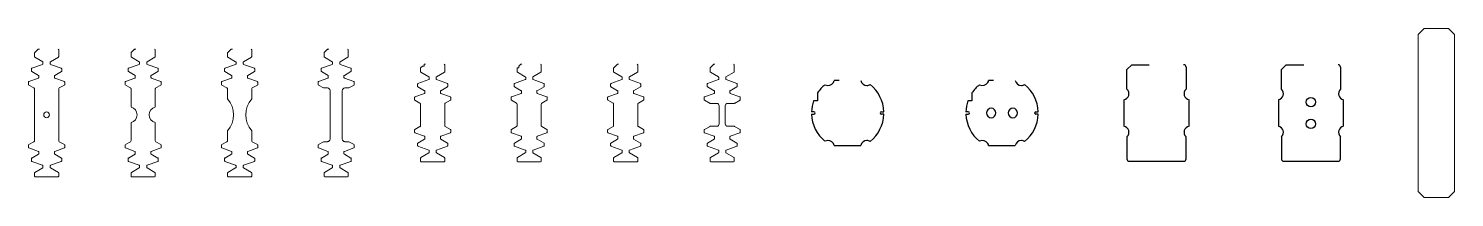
# Model space of a CAD drawing. Header units: millimetres. Extents: x 15 to 1197, y -70 to 70.
import ezdxf

# ---------------------------------------------------------------- set-up
doc = ezdxf.new("R2010")
doc.units = ezdxf.units.MM
for name, color, linetype in [('Q3_NORMAL', 3, 'Continuous'), ('Q4_MEDIUM', 4, 'Continuous'), ('Q5_HIGH', 5, 'Continuous')]:
    doc.layers.add(name, color=color, linetype=linetype)

# ---------------------------------------------------------------- blocks, each defined once
blk = doc.blocks.new('T__CTLG_CHCH')
at = {"layer": 'Q3_NORMAL', "color": 3, "linetype": 'Continuous', "lineweight": 13}
for p, q in [((-10, 49.7), (-10, 46.7)), ((10, 52.4), (10, 46.7)), ((-12.5, 36.6), (-12.5, 34.7)), ((-3.3, 40.3), (-12.2, 37.1)), ((-3, 42.1), (-3, 40.8)), ((3, 42.1), (3, 40.8)), ((3.3, 40.3), (12.2, 37.1)), ((12.5, 36.6), (12.5, 34.7)), ((-15, 25.5), (-15, 23.7)), ((-6.8, 28.9), (-14.7, 26)), ((-6.5, 30.7), (-6.5, 29.3)), ((6.5, 30.7), (6.5, 29.3)), ((6.8, 28.9), (14.7, 26)), ((15, 25.5), (15, 23.7)), ((-15, -28.5), (-15, -26.7)), ((-6.8, -31.9), (-14.7, -29)), ((-6.5, -33.7), (-6.5, -32.3)), ((6.5, -33.7), (6.5, -32.3)), ((6.8, -31.9), (14.7, -29)), ((15, -28.5), (15, -26.7)), ((-12.5, -39.6), (-12.5, -37.7)), ((-3.3, -43.3), (-12.2, -40.1)), ((-3, -45.1), (-3, -43.8)), ((3, -45.1), (3, -43.8)), ((3.3, -43.3), (12.2, -40.1)), ((12.5, -39.6), (12.5, -37.7)), ((-10, -52.4), (-10, -49.7)), ((9.5, -52.9), (-9.5, -52.9)), ((10, -52.4), (10, -49.7))]:
    blk.add_line(p, q, dxfattribs=at)
at = {"layer": 'Q3_NORMAL', "color": 3, "lineweight": 13}
for p, q in [((-9.9, 50.1), (-7.1, 52.8)), ((-6.8, 52.9), (-6, 52.9))]:
    blk.add_line(p, q, dxfattribs=at)
for centre, start, end in [((-9.5, 49.7), 135, 180), ((-6.8, 52.4), 90, 135), ((9.5, 52.4), 0, 90)]:
    blk.add_arc(centre, 0.5, start, end, dxfattribs=at)
at = {"layer": 'Q3_NORMAL', "color": 3, "linetype": 'Continuous', "lineweight": 13}
for centre, start, end in [((-12, 36.6), 110, 180), ((-9.5, 46.7), 180, -120), ((-3.5, 40.8), -70, 0), ((-3.5, 42.1), 0, 60), ((3.5, 42.1), 120, 180), ((3.5, 40.8), 180, -110), ((9.5, 46.7), -60, 0), ((12, 36.6), 0, 70), ((-14.5, 25.5), 110, 180), ((-14.5, 23.7), 180, -120), ((-12, 34.7), 180, -120), ((-7, 29.3), -70, 0), ((-7, 30.7), 0, 60), ((7, 30.7), 120, 180), ((7, 29.3), 180, -110), ((12, 34.7), -60, 0), ((14.5, 25.5), 0, 70), ((14.5, 23.7), -60, 0), ((-14.5, -26.7), 120, 180), ((-14.5, -28.5), 180, -110), ((-7, -32.3), 0, 70), ((-7, -33.7), -60, 0), ((7, -32.3), 110, 180), ((7, -33.7), 180, -120), ((14.5, -28.5), -70, 0), ((14.5, -26.7), 0, 60), ((-12, -37.7), 120, 180), ((-12, -39.6), 180, -110), ((-3.5, -43.8), 0, 70), ((-3.5, -45.1), -60, 0), ((3.5, -43.8), 110, 180), ((3.5, -45.1), 180, -120), ((12, -39.6), -70, 0), ((12, -37.7), 0, 60), ((-9.5, -49.7), 120, 180), ((-9.5, -52.4), 180, -90), ((9.5, -52.4), -90, 0), ((9.5, -49.7), 0, 60)]:
    blk.add_arc(centre, 0.5, start, end, dxfattribs=at)
at = {"layer": 'Q4_MEDIUM', "color": 4, "linetype": 'Continuous', "lineweight": 13}
for p, q in [((-9.7, 46.3), (-3.2, 42.5)), ((9.8, 46.3), (3.3, 42.5)), ((-12.2, 34.3), (-6.7, 31.1)), ((12.3, 34.3), (6.8, 31.1)), ((-14.7, 23.2), (-10.5, 20.8)), ((-10, 19.9), (-10, -22.9)), ((10, 19.9), (10, -22.9)), ((14.8, 23.2), (10.5, 20.8)), ((-14.7, -26.2), (-10.5, -23.8)), ((-12.2, -37.3), (-6.7, -34.1)), ((12.3, -37.3), (6.8, -34.1)), ((14.8, -26.2), (10.5, -23.8)), ((-9.7, -49.3), (-3.2, -45.5)), ((9.8, -49.3), (3.3, -45.5))]:
    blk.add_line(p, q, dxfattribs=at)
for centre, start, end in [((-11, 19.9), 0, 60), ((11, 19.9), 120, 180), ((-11, -22.9), -60, 0), ((11, -22.9), 180, -120)]:
    blk.add_arc(centre, 1, start, end, dxfattribs=at)
at = {"layer": 'Q5_HIGH', "color": 5, "linetype": 'Continuous', "lineweight": 13}
blk.add_circle((0, -1.5), 2.4, dxfattribs=at)
blk = doc.blocks.new('T__CTLG_NT06')
at = {"layer": 'Q3_NORMAL', "color": 3, "linetype": 'Continuous', "lineweight": 13}
for p, q in [((-10, 49.7), (-10, 46.7)), ((10, 52.4), (10, 46.7)), ((-12.5, 36.6), (-12.5, 34.7)), ((-3.3, 40.3), (-12.2, 37.1)), ((-3, 42.1), (-3, 40.8)), ((3, 42.1), (3, 40.8)), ((3.3, 40.3), (12.2, 37.1)), ((12.5, 36.6), (12.5, 34.7)), ((-15, 25.5), (-15, 23.7)), ((-6.8, 28.9), (-14.7, 26)), ((-6.5, 30.7), (-6.5, 29.3)), ((6.5, 30.7), (6.5, 29.3)), ((6.8, 28.9), (14.7, 26)), ((15, 25.5), (15, 23.7)), ((-15, -28.5), (-15, -26.7)), ((-6.8, -31.9), (-14.7, -29)), ((-6.5, -33.7), (-6.5, -32.3)), ((6.5, -33.7), (6.5, -32.3)), ((6.8, -31.9), (14.7, -29)), ((15, -28.5), (15, -26.7)), ((-12.5, -39.6), (-12.5, -37.7)), ((-3.3, -43.3), (-12.2, -40.1)), ((-3, -45.1), (-3, -43.8)), ((3, -45.1), (3, -43.8)), ((3.3, -43.3), (12.2, -40.1)), ((12.5, -39.6), (12.5, -37.7)), ((-10, -52.4), (-10, -49.7)), ((9.5, -52.9), (-9.5, -52.9)), ((10, -52.4), (10, -49.7))]:
    blk.add_line(p, q, dxfattribs=at)
at = {"layer": 'Q3_NORMAL', "color": 3, "lineweight": 13}
for p, q in [((-9.9, 50.1), (-7.1, 52.8)), ((-6.8, 52.9), (-6, 52.9))]:
    blk.add_line(p, q, dxfattribs=at)
for centre, start, end in [((-9.5, 49.7), 135, 180), ((-6.8, 52.4), 90, 135), ((9.5, 52.4), 0, 90)]:
    blk.add_arc(centre, 0.5, start, end, dxfattribs=at)
at = {"layer": 'Q3_NORMAL', "color": 3, "linetype": 'Continuous', "lineweight": 13}
for centre, start, end in [((-12, 36.6), 110, 180), ((-9.5, 46.7), 180, -120), ((-3.5, 40.8), -70, 0), ((-3.5, 42.1), 0, 60), ((3.5, 42.1), 120, 180), ((3.5, 40.8), 180, -110), ((9.5, 46.7), -60, 0), ((12, 36.6), 0, 70), ((-14.5, 25.5), 110, 180), ((-14.5, 23.7), 180, -120), ((-12, 34.7), 180, -120), ((-7, 29.3), -70, 0), ((-7, 30.7), 0, 60), ((7, 30.7), 120, 180), ((7, 29.3), 180, -110), ((12, 34.7), -60, 0), ((14.5, 25.5), 0, 70), ((14.5, 23.7), -60, 0), ((-14.5, -26.7), 120, 180), ((-14.5, -28.5), 180, -110), ((-7, -32.3), 0, 70), ((-7, -33.7), -60, 0), ((7, -32.3), 110, 180), ((7, -33.7), 180, -120), ((14.5, -28.5), -70, 0), ((14.5, -26.7), 0, 60), ((-12, -37.7), 120, 180), ((-12, -39.6), 180, -110), ((-3.5, -43.8), 0, 70), ((-3.5, -45.1), -60, 0), ((3.5, -43.8), 110, 180), ((3.5, -45.1), 180, -120), ((12, -39.6), -70, 0), ((12, -37.7), 0, 60), ((-9.5, -49.7), 120, 180), ((-9.5, -52.4), 180, -90), ((9.5, -52.4), -90, 0), ((9.5, -49.7), 0, 60)]:
    blk.add_arc(centre, 0.5, start, end, dxfattribs=at)
at = {"layer": 'Q4_MEDIUM', "color": 4, "linetype": 'Continuous', "lineweight": 13}
for p, q in [((-9.7, 46.3), (-3.2, 42.5)), ((9.8, 46.3), (3.3, 42.5)), ((-12.2, 34.3), (-6.7, 31.1)), ((12.3, 34.3), (6.8, 31.1)), ((-14.7, 23.2), (-10.5, 20.8)), ((-10, 19.9), (-10, 5)), ((10, 19.9), (10, 5)), ((14.8, 23.2), (10.5, 20.8)), ((-10, -22.9), (-10, -8)), ((10, -22.9), (10, -8)), ((-14.7, -26.2), (-10.5, -23.8)), ((-12.2, -37.3), (-6.7, -34.1)), ((12.3, -37.3), (6.8, -34.1)), ((14.8, -26.2), (10.5, -23.8)), ((-9.7, -49.3), (-3.2, -45.5)), ((9.8, -49.3), (3.3, -45.5))]:
    blk.add_line(p, q, dxfattribs=at)
for centre, start, end in [((-11, 19.9), 0, 60), ((11, 19.9), 120, 180), ((-11, -22.9), -60, 0), ((11, -22.9), 180, -120)]:
    blk.add_arc(centre, 1, start, end, dxfattribs=at)
at = {"layer": 'Q5_HIGH', "color": 5, "linetype": 'Continuous', "lineweight": 13}
for centre, start, end in [((-11.7, -1.5), -75.5225, 75.5225), ((11.7, -1.5), 104.4775, -104.4775)]:
    blk.add_arc(centre, 6.67, start, end, dxfattribs=at)
blk = doc.blocks.new('T__CTLG_NT20')
at = {"layer": 'Q3_NORMAL', "color": 3, "linetype": 'Continuous', "lineweight": 13}
for p, q in [((-10, 49.7), (-10, 46.7)), ((10, 52.4), (10, 46.7)), ((-12.5, 36.6), (-12.5, 34.7)), ((-3.3, 40.3), (-12.2, 37.1)), ((-3, 42.1), (-3, 40.8)), ((3, 42.1), (3, 40.8)), ((3.3, 40.3), (12.2, 37.1)), ((12.5, 36.6), (12.5, 34.7)), ((-15, 25.5), (-15, 23.7)), ((-6.8, 28.9), (-14.7, 26)), ((-6.5, 30.7), (-6.5, 29.3)), ((6.5, 30.7), (6.5, 29.3)), ((6.8, 28.9), (14.7, 26)), ((15, 25.5), (15, 23.7)), ((-15, -28.5), (-15, -26.7)), ((-6.8, -31.9), (-14.7, -29)), ((-6.5, -33.7), (-6.5, -32.3)), ((6.5, -33.7), (6.5, -32.3)), ((6.8, -31.9), (14.7, -29)), ((15, -28.5), (15, -26.7)), ((-12.5, -39.6), (-12.5, -37.7)), ((-3.3, -43.3), (-12.2, -40.1)), ((-3, -45.1), (-3, -43.8)), ((3, -45.1), (3, -43.8)), ((3.3, -43.3), (12.2, -40.1)), ((12.5, -39.6), (12.5, -37.7)), ((-10, -52.4), (-10, -49.7)), ((9.5, -52.9), (-9.5, -52.9)), ((10, -52.4), (10, -49.7))]:
    blk.add_line(p, q, dxfattribs=at)
at = {"layer": 'Q3_NORMAL', "color": 3, "lineweight": 13}
for p, q in [((-9.9, 50.1), (-7.1, 52.8)), ((-6.8, 52.9), (-6, 52.9))]:
    blk.add_line(p, q, dxfattribs=at)
for centre, start, end in [((-9.5, 49.7), 135, 180), ((-6.8, 52.4), 90, 135), ((9.5, 52.4), 0, 90)]:
    blk.add_arc(centre, 0.5, start, end, dxfattribs=at)
at = {"layer": 'Q3_NORMAL', "color": 3, "linetype": 'Continuous', "lineweight": 13}
for centre, start, end in [((-12, 36.6), 110, 180), ((-9.5, 46.7), 180, -120), ((-3.5, 42.1), 0, 60), ((-3.5, 40.8), -70, 0), ((3.5, 42.1), 120, 180), ((3.5, 40.8), 180, -110), ((9.5, 46.7), -60, 0), ((12, 36.6), 0, 70), ((-14.5, 25.5), 110, 180), ((-14.5, 23.7), 180, -120), ((-12, 34.7), 180, -120), ((-7, 30.7), 0, 60), ((-7, 29.3), -70, 0), ((7, 30.7), 120, 180), ((7, 29.3), 180, -110), ((12, 34.7), -60, 0), ((14.5, 25.5), 0, 70), ((14.5, 23.7), -60, 0), ((-14.5, -26.7), 120, 180), ((-14.5, -28.5), 180, -110), ((-7, -32.3), 0, 70), ((-7, -33.7), -60, 0), ((7, -32.3), 110, 180), ((7, -33.7), 180, -120), ((14.5, -26.7), 0, 60), ((14.5, -28.5), -70, 0), ((-12, -37.7), 120, 180), ((-12, -39.6), 180, -110), ((-3.5, -43.8), 0, 70), ((-3.5, -45.1), -60, 0), ((3.5, -43.8), 110, 180), ((3.5, -45.1), 180, -120), ((12, -37.7), 0, 60), ((12, -39.6), -70, 0), ((-9.5, -49.7), 120, 180), ((-9.5, -52.4), 180, -90), ((9.5, -52.4), -90, 0), ((9.5, -49.7), 0, 60)]:
    blk.add_arc(centre, 0.5, start, end, dxfattribs=at)
at = {"layer": 'Q4_MEDIUM', "color": 4, "linetype": 'Continuous', "lineweight": 13}
for p, q in [((-9.7, 46.3), (-3.3, 42.5)), ((9.7, 46.3), (3.2, 42.5)), ((-12.2, 34.3), (-6.8, 31.1)), ((12.2, 34.3), (6.7, 31.1)), ((-14.7, 23.2), (-10.5, 20.8)), ((-10, 19.9), (-10, 11.7)), ((10, 19.9), (10, 11.7)), ((14.7, 23.2), (10.5, 20.8)), ((-10, -22.9), (-10, -14.7)), ((10, -22.9), (10, -14.7)), ((-14.7, -26.2), (-10.5, -23.8)), ((-12.2, -37.3), (-6.8, -34.1)), ((12.2, -37.3), (6.7, -34.1)), ((14.7, -26.2), (10.5, -23.8)), ((-9.7, -49.3), (-3.3, -45.5)), ((9.7, -49.3), (3.2, -45.5))]:
    blk.add_line(p, q, dxfattribs=at)
for centre, start, end in [((-11, 19.9), 0, 60), ((11, 19.9), 120, 180), ((-11, -22.9), -60, 0), ((11, -22.9), 180, -120)]:
    blk.add_arc(centre, 1, start, end, dxfattribs=at)
at = {"layer": 'Q5_HIGH', "color": 5, "linetype": 'Continuous', "lineweight": 13}
for centre, start, end in [((-25, -1.5), -41.4096, 41.4096), ((25, -1.5), 138.5904, -138.5904)]:
    blk.add_arc(centre, 20, start, end, dxfattribs=at)
blk = doc.blocks.new('T__CTLG_UTUT')
at = {"layer": 'Q3_NORMAL', "color": 3, "linetype": 'Continuous', "lineweight": 13}
for p, q in [((-10, 49.7), (-10, 46.7)), ((10, 52.4), (10, 46.7)), ((-12.5, 36.6), (-12.5, 34.7)), ((-3.3, 40.3), (-12.2, 37.1)), ((-3, 42.1), (-3, 40.8)), ((3, 42.1), (3, 40.8)), ((3.3, 40.3), (12.2, 37.1)), ((12.5, 36.6), (12.5, 34.7)), ((-15, 25.5), (-15, 23.7)), ((-6.8, 28.9), (-14.7, 26)), ((-6.5, 30.7), (-6.5, 29.3)), ((6.5, 30.7), (6.5, 29.3)), ((6.8, 28.9), (14.7, 26)), ((15, 25.5), (15, 23.7)), ((-15, -28.5), (-15, -26.7)), ((-6.8, -31.9), (-14.7, -29)), ((-6.5, -33.7), (-6.5, -32.3)), ((6.5, -33.7), (6.5, -32.3)), ((6.8, -31.9), (14.7, -29)), ((15, -28.5), (15, -26.7)), ((-12.5, -39.6), (-12.5, -37.7)), ((-3.3, -43.3), (-12.2, -40.1)), ((-3, -45.1), (-3, -43.8)), ((3, -45.1), (3, -43.8)), ((3.3, -43.3), (12.2, -40.1)), ((12.5, -39.6), (12.5, -37.7)), ((-10, -52.4), (-10, -49.7)), ((9.5, -52.9), (-9.5, -52.9)), ((10, -52.4), (10, -49.7))]:
    blk.add_line(p, q, dxfattribs=at)
at = {"layer": 'Q3_NORMAL', "color": 3, "lineweight": 13}
for p, q in [((-9.9, 50.1), (-7.1, 52.8)), ((-6.8, 52.9), (-6, 52.9))]:
    blk.add_line(p, q, dxfattribs=at)
for centre, start, end in [((-9.5, 49.7), 135, 180), ((-6.8, 52.4), 90, 135), ((9.5, 52.4), 0, 90)]:
    blk.add_arc(centre, 0.5, start, end, dxfattribs=at)
at = {"layer": 'Q3_NORMAL', "color": 3, "linetype": 'Continuous', "lineweight": 13}
for centre, start, end in [((-12, 36.6), 110, 180), ((-9.5, 46.7), 180, -120), ((-3.5, 40.8), -70, 0), ((-3.5, 42.1), 0, 60), ((3.5, 42.1), 120, 180), ((3.5, 40.8), 180, -110), ((9.5, 46.7), -60, 0), ((12, 36.6), 0, 70), ((-14.5, 25.5), 110, 180), ((-14.5, 23.7), 180, -120), ((-12, 34.7), 180, -120), ((-7, 29.3), -70, 0), ((-7, 30.7), 0, 60), ((7, 30.7), 120, 180), ((7, 29.3), 180, -110), ((12, 34.7), -60, 0), ((14.5, 25.5), 0, 70), ((14.5, 23.7), -60, 0), ((-14.5, -26.7), 120, 180), ((-14.5, -28.5), 180, -110), ((-7, -32.3), 0, 70), ((-7, -33.7), -60, 0), ((7, -32.3), 110, 180), ((7, -33.7), 180, -120), ((14.5, -28.5), -70, 0), ((14.5, -26.7), 0, 60), ((-12, -37.7), 120, 180), ((-12, -39.6), 180, -110), ((-3.5, -43.8), 0, 70), ((-3.5, -45.1), -60, 0), ((3.5, -43.8), 110, 180), ((3.5, -45.1), 180, -120), ((12, -39.6), -70, 0), ((12, -37.7), 0, 60), ((-9.5, -49.7), 120, 180), ((-9.5, -52.4), 180, -90), ((9.5, -52.4), -90, 0), ((9.5, -49.7), 0, 60)]:
    blk.add_arc(centre, 0.5, start, end, dxfattribs=at)
at = {"layer": 'Q4_MEDIUM', "color": 4, "linetype": 'Continuous', "lineweight": 13}
for p, q in [((-9.7, 46.3), (-3.2, 42.5)), ((9.8, 46.3), (3.3, 42.5)), ((-12.2, 34.3), (-6.7, 31.1)), ((12.3, 34.3), (6.8, 31.1)), ((-14.7, 23.2), (-10.5, 20.8)), ((-10.5, 20.8), (-7.3, 20.8)), ((10.5, 20.8), (7.3, 20.8)), ((14.8, 23.2), (10.5, 20.8)), ((-14.7, -26.2), (-10.5, -23.8)), ((-12.2, -37.3), (-6.7, -34.1)), ((-10.5, -23.8), (-7.3, -23.8)), ((12.3, -37.3), (6.8, -34.1)), ((10.5, -23.8), (7.3, -23.8)), ((14.8, -26.2), (10.5, -23.8)), ((-9.7, -49.3), (-3.2, -45.5)), ((9.8, -49.3), (3.3, -45.5))]:
    blk.add_line(p, q, dxfattribs=at)
at = {"layer": 'Q5_HIGH', "color": 5, "linetype": 'Continuous', "lineweight": 13}
for p, q in [((-5, 18.5), (-5, -21.5)), ((5, 18.5), (5, -21.5))]:
    blk.add_line(p, q, dxfattribs=at)
for centre, start, end in [((-7.3, 18.5), -0.0135, 90), ((7.3, 18.5), 90, -179.9865), ((-7.3, -21.5), -90, -0.0135), ((7.3, -21.5), -179.9865, -90)]:
    blk.add_arc(centre, 2.25, start, end, dxfattribs=at)
blk = doc.blocks.new('T__CTST_SHHD')
at = {"layer": 'Q3_NORMAL', "color": 3, "lineweight": 13}
for p, q in [((-10, 37.4), (-8.5, 38.9)), ((-8.5, 38.9), (-7, 38.9)), ((-7, 38.9), (-7, 40.4)), ((-7, 40.4), (-6, 40.4))]:
    blk.add_line(p, q, dxfattribs=at)
at = {"layer": 'Q3_NORMAL', "color": 3, "linetype": 'Continuous', "lineweight": 13}
for p, q in [((-10, 37.4), (-10, 34.2)), ((10, 39.9), (10, 34.2)), ((-12.5, 23.9), (-12.5, 22.2)), ((-12.2, 24.4), (-3.2, 27.7)), ((-2.9, 28.1), (-2.9, 29.5)), ((2.9, 28.1), (2.9, 29.5)), ((12.2, 24.4), (3.2, 27.7)), ((12.5, 23.9), (12.5, 22.2)), ((-15, 12.9), (-15, 11.1)), ((-14.7, 13.3), (-6.7, 16.2)), ((-6.4, 16.7), (-6.4, 18.1)), ((6.4, 16.7), (6.4, 18.1)), ((14.7, 13.3), (6.7, 16.2)), ((15, 12.9), (15, 11.1)), ((-15, -16), (-15, -14.2)), ((-14.7, -16.5), (-6.7, -19.3)), ((-6.4, -19.8), (-6.4, -21.2)), ((6.4, -19.8), (6.4, -21.2)), ((14.7, -16.5), (6.7, -19.3)), ((15, -16), (15, -14.2)), ((-12.5, -27), (-12.5, -25.3)), ((-12.2, -27.5), (-3.2, -30.8)), ((-2.9, -31.2), (-2.9, -32.6)), ((2.9, -31.2), (2.9, -32.6)), ((12.2, -27.5), (3.2, -30.8)), ((12.5, -27), (12.5, -25.3)), ((-10, -39.9), (-10, -37.3)), ((-9.5, -40.4), (9.5, -40.4)), ((10, -39.9), (10, -37.3))]:
    blk.add_line(p, q, dxfattribs=at)
at = {"layer": 'Q3_NORMAL', "color": 3, "lineweight": 13}
blk.add_arc((9.5, 39.9), 0.5, 0, 90, dxfattribs=at)
at = {"layer": 'Q3_NORMAL', "color": 3, "linetype": 'Continuous', "lineweight": 13}
for centre, start, end in [((-12, 23.9), 110, 180), ((-9.5, 34.2), 180, -120), ((-3.4, 29.5), 0, 60), ((-3.4, 28.1), -70, 0), ((3.4, 29.5), 120, 180), ((3.4, 28.1), 180, -110), ((9.5, 34.2), -60, 0), ((12, 23.9), 0, 70), ((-14.5, 12.9), 110, 180), ((-12, 22.2), 180, -120), ((-6.9, 18.1), 0, 60), ((-6.9, 16.7), -70, 0), ((6.9, 18.1), 120, 180), ((6.9, 16.7), 180, -110), ((12, 22.2), -60, 0), ((14.5, 12.9), 0, 70), ((-14.5, 11.1), 180, -120), ((14.5, 11.1), -60, 0), ((-14.5, -14.2), 120, 180), ((-14.5, -16), 180, -110), ((-6.9, -19.8), 0, 70), ((-6.9, -21.2), -60, 0), ((6.9, -19.8), 110, 180), ((6.9, -21.2), 180, -120), ((14.5, -16), -70, 0), ((14.5, -14.2), 0, 60), ((-12, -25.3), 120, 180), ((-12, -27), 180, -110), ((-3.4, -31.2), 0, 70), ((-3.4, -32.6), -60, 0), ((3.4, -31.2), 110, 180), ((3.4, -32.6), 180, -120), ((12, -27), -70, 0), ((12, -25.3), 0, 60), ((-9.5, -37.3), 120, 180), ((-9.5, -39.9), 180, -90), ((9.5, -39.9), -90, 0), ((9.5, -37.3), 0, 60)]:
    blk.add_arc(centre, 0.5, start, end, dxfattribs=at)
at = {"layer": 'Q4_MEDIUM', "color": 4, "linetype": 'Continuous', "lineweight": 13}
for p, q in [((-10, 7.4), (-10, -10.5)), ((10, 7.4), (10, -10.5))]:
    blk.add_line(p, q, dxfattribs=at)
for centre, start, end in [((-11, 7.4), 0, 60), ((11, 7.4), 120, 180), ((-11, -10.5), -60, 0), ((11, -10.5), 180, -120)]:
    blk.add_arc(centre, 1, start, end, dxfattribs=at)
at = {"layer": 'Q5_HIGH', "color": 5, "linetype": 'Continuous', "lineweight": 13}
for p, q in [((-9.7, 33.7), (-3.2, 29.9)), ((9.8, 33.7), (3.1, 29.9)), ((-12.2, 21.8), (-6.7, 18.5)), ((12.3, 21.8), (6.7, 18.5)), ((-14.7, 10.7), (-10.5, 8.2)), ((14.7, 10.7), (10.5, 8.2)), ((-14.7, -13.8), (-10.5, -11.3)), ((14.7, -13.8), (10.5, -11.3)), ((-12.2, -24.9), (-6.7, -21.6)), ((12.3, -24.9), (6.7, -21.6)), ((-9.7, -36.8), (-3.2, -33)), ((9.8, -36.8), (3.1, -33))]:
    blk.add_line(p, q, dxfattribs=at)
blk = doc.blocks.new('T__CTST_SHLD')
at = {"layer": 'Q3_NORMAL', "color": 3, "linetype": 'Continuous', "lineweight": 13}
for p, q in [((-10, 37.4), (-10, 34.2)), ((10, 39.9), (10, 34.2)), ((-12.5, 23.9), (-12.5, 22.2)), ((-12.2, 24.4), (-3.2, 27.7)), ((-2.9, 28.1), (-2.9, 29.5)), ((2.9, 28.1), (2.9, 29.5)), ((12.2, 24.4), (3.2, 27.7)), ((12.5, 23.9), (12.5, 22.2)), ((-15, 12.9), (-15, 11.1)), ((-14.7, 13.3), (-6.7, 16.2)), ((-6.4, 16.7), (-6.4, 18.1)), ((6.4, 16.7), (6.4, 18.1)), ((14.7, 13.3), (6.7, 16.2)), ((15, 12.9), (15, 11.1)), ((-15, -16), (-15, -14.2)), ((-14.7, -16.5), (-6.7, -19.3)), ((-6.4, -19.8), (-6.4, -21.2)), ((6.4, -19.8), (6.4, -21.2)), ((14.7, -16.5), (6.7, -19.3)), ((15, -16), (15, -14.2)), ((-12.5, -27), (-12.5, -25.3)), ((-12.2, -27.5), (-3.2, -30.8)), ((-2.9, -31.2), (-2.9, -32.6)), ((2.9, -31.2), (2.9, -32.6)), ((12.2, -27.5), (3.2, -30.8)), ((12.5, -27), (12.5, -25.3)), ((-10, -39.9), (-10, -37.3)), ((-9.5, -40.4), (9.5, -40.4)), ((10, -39.9), (10, -37.3))]:
    blk.add_line(p, q, dxfattribs=at)
at = {"layer": 'Q3_NORMAL', "color": 3, "lineweight": 13}
for p, q in [((-10, 37.4), (-8.5, 37.4)), ((-8.5, 38.9), (-7, 40.4)), ((-8.5, 37.4), (-8.5, 38.9)), ((-7, 40.4), (-6, 40.4))]:
    blk.add_line(p, q, dxfattribs=at)
blk.add_arc((9.5, 39.9), 0.5, 0, 90, dxfattribs=at)
at = {"layer": 'Q3_NORMAL', "color": 3, "linetype": 'Continuous', "lineweight": 13}
for centre, start, end in [((-12, 23.9), 110, 180), ((-9.5, 34.2), 180, -120), ((-3.4, 29.5), 0, 60), ((-3.4, 28.1), -70, 0), ((3.4, 29.5), 120, 180), ((3.4, 28.1), 180, -110), ((9.5, 34.2), -60, 0), ((12, 23.9), 0, 70), ((-14.5, 12.9), 110, 180), ((-12, 22.2), 180, -120), ((-6.9, 18.1), 0, 60), ((-6.9, 16.7), -70, 0), ((6.9, 18.1), 120, 180), ((6.9, 16.7), 180, -110), ((12, 22.2), -60, 0), ((14.5, 12.9), 0, 70), ((-14.5, 11.1), 180, -120), ((14.5, 11.1), -60, 0), ((-14.5, -14.2), 120, 180), ((-14.5, -16), 180, -110), ((-6.9, -19.8), 0, 70), ((-6.9, -21.2), -60, 0), ((6.9, -19.8), 110, 180), ((6.9, -21.2), 180, -120), ((14.5, -14.2), 0, 60), ((14.5, -16), -70, 0), ((-12, -25.3), 120, 180), ((-12, -27), 180, -110), ((-3.4, -31.2), 0, 70), ((-3.4, -32.6), -60, 0), ((3.4, -31.2), 110, 180), ((3.4, -32.6), 180, -120), ((12, -27), -70, 0), ((12, -25.3), 0, 60), ((-9.5, -37.3), 120, 180), ((-9.5, -39.9), 180, -90), ((9.5, -39.9), -90, 0), ((9.5, -37.3), 0, 60)]:
    blk.add_arc(centre, 0.5, start, end, dxfattribs=at)
at = {"layer": 'Q4_MEDIUM', "color": 4, "linetype": 'Continuous', "lineweight": 13}
for p, q in [((-10, 7.4), (-10, -10.5)), ((10, 7.4), (10, -10.5))]:
    blk.add_line(p, q, dxfattribs=at)
for centre, start, end in [((-11, 7.4), 0, 60), ((11, 7.4), 120, 180), ((-11, -10.5), -60, 0), ((11, -10.5), 180, -120)]:
    blk.add_arc(centre, 1, start, end, dxfattribs=at)
at = {"layer": 'Q5_HIGH', "color": 5, "linetype": 'Continuous', "lineweight": 13}
for p, q in [((-9.7, 33.7), (-3.2, 29.9)), ((9.8, 33.7), (3.1, 29.9)), ((-12.2, 21.8), (-6.7, 18.5)), ((12.3, 21.8), (6.6, 18.5)), ((-14.7, 10.7), (-10.5, 8.2)), ((14.7, 10.7), (10.5, 8.2)), ((-14.7, -13.8), (-10.5, -11.3)), ((14.7, -13.8), (10.5, -11.3)), ((-12.2, -24.9), (-6.7, -21.6)), ((12.3, -24.9), (6.6, -21.6)), ((-9.7, -36.8), (-3.2, -33)), ((9.8, -36.8), (3.1, -33))]:
    blk.add_line(p, q, dxfattribs=at)
blk = doc.blocks.new('T__CTST_SHMD')
at = {"layer": 'Q3_NORMAL', "color": 3, "linetype": 'Continuous', "lineweight": 13}
for p, q in [((-10, 37.2), (-10, 34.2)), ((10, 39.9), (10, 34.2)), ((-12.5, 23.9), (-12.5, 22.2)), ((-12.2, 24.4), (-3.2, 27.7)), ((-2.9, 28.1), (-2.9, 29.5)), ((2.9, 28.1), (2.9, 29.5)), ((12.2, 24.4), (3.2, 27.7)), ((12.5, 23.9), (12.5, 22.2)), ((-15, 12.9), (-15, 11.1)), ((-14.7, 13.3), (-6.7, 16.2)), ((-6.4, 16.7), (-6.4, 18.1)), ((6.4, 16.7), (6.4, 18.1)), ((14.7, 13.3), (6.7, 16.2)), ((15, 12.9), (15, 11.1)), ((-15, -16), (-15, -14.2)), ((-14.7, -16.5), (-6.7, -19.3)), ((-6.4, -19.8), (-6.4, -21.2)), ((6.4, -19.8), (6.4, -21.2)), ((14.7, -16.5), (6.7, -19.3)), ((15, -16), (15, -14.2)), ((-12.5, -27), (-12.5, -25.3)), ((-12.2, -27.5), (-3.2, -30.8)), ((-2.9, -31.2), (-2.9, -32.6)), ((2.9, -31.2), (2.9, -32.6)), ((12.2, -27.5), (3.2, -30.8)), ((12.5, -27), (12.5, -25.3)), ((-10, -39.9), (-10, -37.3)), ((-9.5, -40.4), (9.5, -40.4)), ((10, -39.9), (10, -37.3))]:
    blk.add_line(p, q, dxfattribs=at)
at = {"layer": 'Q3_NORMAL', "color": 3, "lineweight": 13}
for p, q in [((-9.9, 37.5), (-7.1, 40.2)), ((-6.8, 40.4), (-6, 40.4))]:
    blk.add_line(p, q, dxfattribs=at)
for centre, start, end in [((-9.5, 37.2), 135, 180), ((-6.8, 39.9), 90, 135), ((9.5, 39.9), 0, 90)]:
    blk.add_arc(centre, 0.5, start, end, dxfattribs=at)
at = {"layer": 'Q3_NORMAL', "color": 3, "linetype": 'Continuous', "lineweight": 13}
for centre, start, end in [((-12, 23.9), 110, 180), ((-9.5, 34.2), 180, -120), ((-3.4, 29.5), 0, 60), ((-3.4, 28.1), -70, 0), ((3.4, 29.5), 120, 180), ((3.4, 28.1), 180, -110), ((9.5, 34.2), -60, 0), ((12, 23.9), 0, 70), ((-14.5, 12.9), 110, 180), ((-12, 22.2), 180, -120), ((-6.9, 18.1), 0, 60), ((-6.9, 16.7), -70, 0), ((6.9, 18.1), 120, 180), ((6.9, 16.7), 180, -110), ((12, 22.2), -60, 0), ((14.5, 12.9), 0, 70), ((-14.5, 11.1), 180, -120), ((14.5, 11.1), -60, 0), ((-14.5, -14.2), 120, 180), ((-14.5, -16), 180, -110), ((-6.9, -19.8), 0, 70), ((-6.9, -21.2), -60, 0), ((6.9, -19.8), 110, 180), ((6.9, -21.2), 180, -120), ((14.5, -14.2), 0, 60), ((14.5, -16), -70, 0), ((-12, -25.3), 120, 180), ((-12, -27), 180, -110), ((-3.4, -31.2), 0, 70), ((-3.4, -32.6), -60, 0), ((3.4, -31.2), 110, 180), ((3.4, -32.6), 180, -120), ((12, -27), -70, 0), ((12, -25.3), 0, 60), ((-9.5, -37.3), 120, 180), ((-9.5, -39.9), 180, -90), ((9.5, -39.9), -90, 0), ((9.5, -37.3), 0, 60)]:
    blk.add_arc(centre, 0.5, start, end, dxfattribs=at)
at = {"layer": 'Q4_MEDIUM', "color": 4, "linetype": 'Continuous', "lineweight": 13}
for p, q in [((-10, 7.4), (-10, -10.5)), ((10, 7.4), (10, -10.5))]:
    blk.add_line(p, q, dxfattribs=at)
for centre, start, end in [((-11, 7.4), 0, 60), ((11, 7.4), 120, 180), ((-11, -10.5), -60, 0), ((11, -10.5), 180, -120)]:
    blk.add_arc(centre, 1, start, end, dxfattribs=at)
at = {"layer": 'Q5_HIGH', "color": 5, "linetype": 'Continuous', "lineweight": 13}
for p, q in [((-9.7, 33.7), (-3.2, 29.9)), ((9.8, 33.7), (3.1, 29.9)), ((-12.2, 21.8), (-6.7, 18.5)), ((12.3, 21.8), (6.6, 18.5)), ((-14.7, 10.7), (-10.5, 8.2)), ((14.7, 10.7), (10.5, 8.2)), ((-14.7, -13.8), (-10.5, -11.3)), ((14.7, -13.8), (10.5, -11.3)), ((-12.2, -24.9), (-6.7, -21.6)), ((12.3, -24.9), (6.6, -21.6)), ((-9.7, -36.8), (-3.2, -33)), ((9.8, -36.8), (3.1, -33))]:
    blk.add_line(p, q, dxfattribs=at)
blk = doc.blocks.new('T__CTST_UTST')
at = {"layer": 'Q3_NORMAL', "color": 3, "linetype": 'Continuous', "lineweight": 13}
for p, q in [((-10, 37.2), (-10, 34.2)), ((10, 39.9), (10, 34.2)), ((-12.5, 23.9), (-12.5, 22.2)), ((-12.2, 24.4), (-3.2, 27.7)), ((-2.9, 28.1), (-2.9, 29.5)), ((2.9, 28.1), (2.9, 29.5)), ((12.2, 24.4), (3.2, 27.7)), ((12.5, 23.9), (12.5, 22.2)), ((-15, 12.9), (-15, 11.1)), ((-14.7, 13.4), (-6.7, 16.2)), ((-6.4, 16.7), (-6.4, 18.1)), ((6.4, 16.7), (6.4, 18.1)), ((14.7, 13.4), (6.7, 16.2)), ((15, 12.9), (15, 11.1)), ((-15, -16), (-15, -14.2)), ((-14.7, -16.5), (-6.7, -19.3)), ((-6.4, -19.8), (-6.4, -21.2)), ((6.4, -19.8), (6.4, -21.2)), ((14.7, -16.5), (6.7, -19.3)), ((15, -16), (15, -14.2)), ((-12.5, -27), (-12.5, -25.3)), ((-12.2, -27.5), (-3.2, -30.8)), ((-2.9, -31.2), (-2.9, -32.6)), ((2.9, -31.2), (2.9, -32.6)), ((12.2, -27.5), (3.2, -30.8)), ((12.5, -27), (12.5, -25.3)), ((-10, -39.9), (-10, -37.3)), ((-9.5, -40.4), (9.5, -40.4)), ((10, -39.9), (10, -37.3))]:
    blk.add_line(p, q, dxfattribs=at)
at = {"layer": 'Q3_NORMAL', "color": 3, "lineweight": 13}
for p, q in [((-9.9, 37.5), (-7.1, 40.2)), ((-6.8, 40.4), (-6, 40.4))]:
    blk.add_line(p, q, dxfattribs=at)
for centre, start, end in [((-9.5, 37.2), 135, 180), ((-6.8, 39.9), 90, 135), ((9.5, 39.9), 0, 90)]:
    blk.add_arc(centre, 0.5, start, end, dxfattribs=at)
at = {"layer": 'Q3_NORMAL', "color": 3, "linetype": 'Continuous', "lineweight": 13}
for centre, start, end in [((-12, 23.9), 110, 180), ((-9.5, 34.2), 180, -120), ((-3.4, 29.5), 0, 60), ((-3.4, 28.1), -70, 0), ((3.4, 29.5), 120, 180), ((3.4, 28.1), 180, -110), ((9.5, 34.2), -60, 0), ((12, 23.9), 0, 70), ((-14.5, 12.9), 110, 180), ((-12, 22.2), 180, -120), ((-6.9, 18.1), 0, 60), ((-6.9, 16.7), -70, 0), ((6.9, 18.1), 120, 180), ((6.9, 16.7), 180, -110), ((12, 22.2), -60, 0), ((14.5, 12.9), 0, 70), ((-14.5, 11.1), 180, -120), ((14.5, 11.1), -60, 0), ((-14.5, -16), 180, -110), ((-6.9, -19.8), 0, 70), ((-6.9, -21.2), -60, 0), ((6.9, -19.8), 110, 180), ((6.9, -21.2), 180, -120), ((14.5, -16), -70, 0), ((14.5, -14.2), 0, 60), ((-12, -25.3), 120, 180), ((-12, -27), 180, -110), ((-3.4, -31.2), 0, 70), ((-3.4, -32.6), -60, 0), ((3.4, -31.2), 110, 180), ((3.4, -32.6), 180, -120), ((12, -25.3), 0, 60), ((12, -27), -70, 0), ((-9.5, -37.3), 120, 180), ((-9.5, -39.9), 180, -90), ((9.5, -39.9), -90, 0), ((9.5, -37.3), 0, 60)]:
    blk.add_arc(centre, 0.5, start, end, dxfattribs=at)
at = {"layer": 'Q4_MEDIUM', "color": 4, "linetype": 'Continuous', "lineweight": 13}
for p, q in [((-9.9, 8), (-4.5, 8)), ((9.9, 8), (4.5, 8)), ((-9.9, -11), (-4.5, -11)), ((9.9, -11), (4.5, -11))]:
    blk.add_line(p, q, dxfattribs=at)
for centre, start, end in [((-9.9, 8.5), -120, -90), ((9.9, 8.5), -90, -60), ((-9.9, -11.5), 90, 120), ((9.9, -11.5), 60, 90), ((-14.5, -14.2), 120, 180)]:
    blk.add_arc(centre, 0.5, start, end, dxfattribs=at)
at = {"layer": 'Q5_HIGH', "color": 5, "linetype": 'Continuous', "lineweight": 13}
for p, q in [((-9.8, 33.7), (-3.2, 29.9)), ((9.8, 33.7), (3.1, 29.9)), ((-12.2, 21.8), (-6.7, 18.5)), ((12.2, 21.8), (6.6, 18.5)), ((-14.8, 10.7), (-10.1, 8)), ((-2.5, 6), (-2.5, -9)), ((2.5, 6), (2.5, -9)), ((14.8, 10.7), (10.1, 8)), ((-14.8, -13.8), (-10.1, -11.1)), ((14.8, -13.8), (10.1, -11.1)), ((-12.2, -24.9), (-6.7, -21.6)), ((12.2, -24.9), (6.6, -21.6)), ((-9.8, -36.8), (-3.2, -33)), ((9.8, -36.8), (3.1, -33))]:
    blk.add_line(p, q, dxfattribs=at)
for centre, start, end in [((-4.5, 6), 0, 90), ((4.5, 6), 90, 180), ((-4.5, -9), -90, 0), ((4.5, -9), 180, -90)]:
    blk.add_arc(centre, 2, start, end, dxfattribs=at)
blk = doc.blocks.new('T__MNAK_FULL')
at = {"layer": 'Q3_NORMAL', "color": 3}
for p, q in [((-7, 27), (-11.2, 27)), ((-25, 16.6), (-25, 10)), ((-28, 1), (-30, 1)), ((-25, 10), (-28.3, 10)), ((28, 1), (30, 1)), ((-30, -1), (-28, -1)), ((30, -1), (28, -1)), ((-11.2, -27), (10.9, -27))]:
    blk.add_line(p, q, dxfattribs=at)
for centre, radius, start, end in [((-16.2, 27.9), 5.15, -119.6572, -30), ((-16.2, 27.9), 5.15, -30, -9.5723), ((16, 28), 5.15, -168.8035, -90), ((0, 0), 30, 128.7972, 146.4427), ((16, 28), 5.15, -90, -59.8326), ((0, 0), 30, 1.9102, 51.713), ((0, 0), 30, 160.5288, 178.0898), ((-28, 0), 1, 0, 90), ((28, 0), 1, 90, -90), ((0, 0), 30, -178.0898, -128.7972), ((-28, 0), 1, -90, 0), ((0, 0), 30, -51.713, -1.9102), ((-16.2, -27.9), 5.15, 30, 119.6572), ((16, -28), 5.15, 90, 168.8035), ((16, -28), 5.15, 59.8326, 90), ((-16.2, -27.9), 5.15, 9.5723, 30)]:
    blk.add_arc(centre, radius, start, end, dxfattribs=at)
blk = doc.blocks.new('T__MNAK_HOLE')
at = {"layer": 'Q3_NORMAL', "color": 3}
for p, q in [((-7, 27), (-11.2, 27)), ((-25, 16.6), (-25, 10)), ((-28, 1), (-30, 1)), ((-25, 10), (-28.3, 10)), ((28, 1), (30, 1)), ((-30, -1), (-28, -1)), ((30, -1), (28, -1)), ((-11.2, -27), (10.9, -27))]:
    blk.add_line(p, q, dxfattribs=at)
for centre, radius, start, end in [((-16.2, 27.9), 5.15, -119.6572, -30), ((-16.2, 27.9), 5.15, -30, -9.5723), ((16, 28), 5.15, -168.8035, -90), ((0, 0), 30, 128.7972, 146.4427), ((16, 28), 5.15, -90, -59.8326), ((0, 0), 30, 1.9102, 51.713), ((0, 0), 30, 160.5288, 178.0898), ((-28, 0), 1, 0, 90), ((28, 0), 1, 90, -90), ((0, 0), 30, -178.0898, -128.7972), ((-28, 0), 1, -90, 0), ((0, 0), 30, -51.713, -1.9102), ((-16.2, -27.9), 5.15, 30, 119.6572), ((16, -28), 5.15, 90, 168.8035), ((16, -28), 5.15, 59.8326, 90), ((-16.2, -27.9), 5.15, 9.5723, 30)]:
    blk.add_arc(centre, radius, start, end, dxfattribs=at)
at = {"layer": 'Q5_HIGH', "color": 5}
for centre, start, end in [((-9, 0), 90, -90), ((-9, 0), -90, 90), ((9, 0), 90, -90), ((9, 0), -90, 90)]:
    blk.add_arc(centre, 3.9, start, end, dxfattribs=at)
blk = doc.blocks.new('T__MNAK_RECT_FULL')
at = {"layer": 'Q3_NORMAL', "color": 3}
for p, q in [((-24.5, 36), (-20.5, 40)), ((-20.5, 40), (-6, 40))]:
    blk.add_line(p, q, dxfattribs=at)
at = {"layer": 'Q3_NORMAL', "color": 3, "linetype": 'Continuous', "lineweight": 25}
for p, q in [((-24.5, 19.8), (-24.5, 36)), ((24.5, 38), (24.5, 19.8)), ((-27, 10.9), (-27, -10.9)), ((27, -10.9), (27, 10.9)), ((-24.5, -19.8), (-24.5, -38)), ((24.5, -38), (24.5, -19.8)), ((-22.5, -40), (22.5, -40))]:
    blk.add_line(p, q, dxfattribs=at)
for centre, radius, start, end in [((22.5, 38), 2, 0, 90), ((-28, 16), 5.15, -78.8035, 47.1867), ((28, 16), 5.15, 132.8133, -101.1965), ((-28, -16), 5.15, -47.1867, 78.8035), ((28, -16), 5.15, 101.1965, -132.8133), ((-22.5, -38), 2, 180, -90), ((22.5, -38), 2, -90, 0)]:
    blk.add_arc(centre, radius, start, end, dxfattribs=at)
blk = doc.blocks.new('T__MNAK_RECT_HOLE')
at = {"layer": 'Q3_NORMAL', "color": 3}
for p, q in [((-24.5, 36), (-20.5, 40)), ((-20.5, 40), (-6, 40))]:
    blk.add_line(p, q, dxfattribs=at)
at = {"layer": 'Q3_NORMAL', "color": 3, "linetype": 'Continuous', "lineweight": 25}
for p, q in [((-24.5, 19.8), (-24.5, 36)), ((24.5, 38), (24.5, 19.8)), ((-27, 10.9), (-27, -10.9)), ((27, -10.9), (27, 10.9)), ((-24.5, -19.8), (-24.5, -38)), ((24.5, -38), (24.5, -19.8)), ((-22.5, -40), (22.5, -40))]:
    blk.add_line(p, q, dxfattribs=at)
for centre, radius, start, end in [((22.5, 38), 2, 0, 90), ((-28, 16), 5.15, -78.8035, 47.1867), ((28, 16), 5.15, 132.8133, -101.1965), ((-28, -16), 5.15, -47.1867, 78.8035), ((28, -16), 5.15, 101.1965, -132.8133), ((-22.5, -38), 2, 180, -90), ((22.5, -38), 2, -90, 0)]:
    blk.add_arc(centre, radius, start, end, dxfattribs=at)
at = {"layer": 'Q5_HIGH', "color": 5, "linetype": 'Continuous', "lineweight": 25}
for centre in [(0, 9), (0, -9)]:
    blk.add_circle(centre, 3.9, dxfattribs=at)
blk = doc.blocks.new('T__TENS_FULL')
at = {"layer": 'Q3_NORMAL', "color": 3, "lineweight": 13}
for p, q in [((-15, 65), (-10, 70)), ((-15, -65), (-15, 65)), ((-10, 70), (10, 70)), ((10, 70), (15, 65)), ((15, 65), (15, -65)), ((-10, -70), (-15, -65)), ((10, -70), (-10, -70)), ((15, -65), (10, -70))]:
    blk.add_line(p, q, dxfattribs=at)

msp = doc.modelspace()

# ---------------------------------------------------------------- block references
for name, p in [('T__TENS_FULL', (1182, 0)), ('T__CTLG_CHCH', (30, 0)), ('T__CTLG_NT06', (110, 0)), ('T__CTLG_NT20', (190, 0)), ('T__CTLG_UTUT', (270, 0)), ('T__CTST_SHHD', (350, 0)), ('T__CTST_SHLD', (430, 0)), ('T__CTST_SHMD', (510, 0)), ('T__CTST_UTST', (590, 0)), ('T__MNAK_RECT_FULL', (950, 0)), ('T__MNAK_RECT_HOLE', (1078, 0)), ('T__MNAK_FULL', (694, 0)), ('T__MNAK_HOLE', (822, 0))]:
    msp.add_blockref(name, p)

doc.saveas('drawing.dxf')
